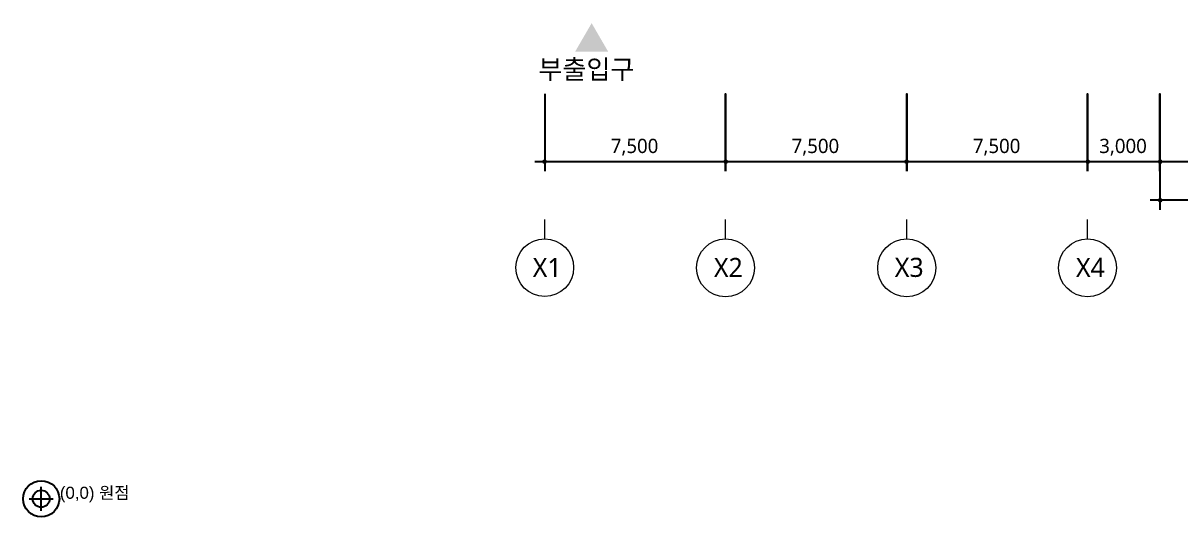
# Model space of a CAD drawing. Header units: millimetres. Extents: x -4020 to 126975, y -1911 to 106713.
# Drawn here: x -2417 to 45550, y -1911 to 18559 of the extents above; entities that cross this region are included whole.
import ezdxf

# ---------------------------------------------------------------- set-up
doc = ezdxf.new("R2010")
doc.units = ezdxf.units.MM
for name, color, linetype in [('PDF_문자', 7, 'Continuous'), ('PDF_솔리드 채우기', 7, 'Continuous'), ('PDF_형상', 7, 'Continuous')]:
    doc.layers.add(name, color=color, linetype=linetype)
doc.styles.add('PDF 맑은 고딕', font='malgun.ttf')
doc.styles.get("Standard").update_dxf_attribs({"font": 'arial.ttf'})

msp = doc.modelspace()

# ---------------------------------------------------------------- linework, layer by layer
at = {"color": 1}
for p, q in [((-1667, -1661), (-1667, -661)), ((-2167, -1161), (-1167, -1161))]:
    msp.add_line(p, q, dxfattribs=at)
for radius in [750, 350]:
    msp.add_circle((-1667, -1161), radius, dxfattribs=at)
at = {"layer": 'PDF_솔리드 채우기', "transparency": 33554559}
for points in [[(21138, 18559), (20454, 17378), (21822, 17378)], [(19117, 12885), (19086, 12823), (19194, 12823)], [(19086, 12823), (19117, 12745), (19194, 12823)], [(19194, 12916), (19117, 12885), (19194, 12823)], [(19117, 12745), (19194, 12714), (19194, 12823)], [(19257, 12885), (19194, 12916), (19194, 12823)], [(19288, 12823), (19257, 12885), (19194, 12823)], [(19194, 12714), (19257, 12745), (19194, 12823)], [(19257, 12745), (19288, 12823), (19194, 12823)], [(26625, 12885), (26594, 12823), (26687, 12823)], [(26625, 12885), (26594, 12823), (26687, 12823)], [(26594, 12823), (26625, 12745), (26687, 12823)], [(26594, 12823), (26625, 12745), (26687, 12823)], [(26687, 12916), (26625, 12885), (26687, 12823)], [(26687, 12916), (26625, 12885), (26687, 12823)], [(26625, 12745), (26687, 12714), (26687, 12823)], [(26625, 12745), (26687, 12714), (26687, 12823)], [(26765, 12885), (26687, 12916), (26687, 12823)], [(26765, 12885), (26687, 12916), (26687, 12823)], [(26796, 12823), (26765, 12885), (26687, 12823)], [(26796, 12823), (26765, 12885), (26687, 12823)], [(26687, 12714), (26765, 12745), (26687, 12823)], [(26765, 12745), (26796, 12823), (26687, 12823)], [(26687, 12714), (26765, 12745), (26687, 12823)], [(26765, 12745), (26796, 12823), (26687, 12823)], [(34117, 12885), (34086, 12823), (34195, 12823)], [(34117, 12885), (34086, 12823), (34195, 12823)], [(34086, 12823), (34117, 12745), (34195, 12823)], [(34086, 12823), (34117, 12745), (34195, 12823)], [(34195, 12916), (34117, 12885), (34195, 12823)], [(34195, 12916), (34117, 12885), (34195, 12823)], [(34117, 12745), (34195, 12714), (34195, 12823)], [(34117, 12745), (34195, 12714), (34195, 12823)], [(34257, 12885), (34195, 12916), (34195, 12823)], [(34257, 12885), (34195, 12916), (34195, 12823)], [(34288, 12823), (34257, 12885), (34195, 12823)], [(34288, 12823), (34257, 12885), (34195, 12823)], [(34195, 12714), (34257, 12745), (34195, 12823)], [(34257, 12745), (34288, 12823), (34195, 12823)], [(34195, 12714), (34257, 12745), (34195, 12823)], [(34257, 12745), (34288, 12823), (34195, 12823)], [(41625, 12885), (41594, 12823), (41688, 12823)], [(41625, 12885), (41594, 12823), (41688, 12823)], [(41594, 12823), (41625, 12745), (41688, 12823)], [(41594, 12823), (41625, 12745), (41688, 12823)], [(41688, 12916), (41625, 12885), (41688, 12823)], [(41688, 12916), (41625, 12885), (41688, 12823)], [(41625, 12745), (41688, 12714), (41688, 12823)], [(41625, 12745), (41688, 12714), (41688, 12823)], [(41765, 12885), (41688, 12916), (41688, 12823)], [(41765, 12885), (41688, 12916), (41688, 12823)], [(41796, 12823), (41765, 12885), (41688, 12823)], [(41796, 12823), (41765, 12885), (41688, 12823)], [(41688, 12714), (41765, 12745), (41688, 12823)], [(41765, 12745), (41796, 12823), (41688, 12823)], [(41688, 12714), (41765, 12745), (41688, 12823)], [(41765, 12745), (41796, 12823), (41688, 12823)], [(44626, 12885), (44594, 12823), (44688, 12823)], [(44626, 12885), (44594, 12823), (44688, 12823)], [(44594, 12823), (44626, 12745), (44688, 12823)], [(44594, 12823), (44626, 12745), (44688, 12823)], [(44688, 12916), (44626, 12885), (44688, 12823)], [(44688, 12916), (44626, 12885), (44688, 12823)], [(44626, 12745), (44688, 12714), (44688, 12823)], [(44626, 12745), (44688, 12714), (44688, 12823)], [(44765, 12885), (44688, 12916), (44688, 12823)], [(44765, 12885), (44688, 12916), (44688, 12823)], [(44797, 12823), (44765, 12885), (44688, 12823)], [(44797, 12823), (44765, 12885), (44688, 12823)], [(44688, 12714), (44765, 12745), (44688, 12823)], [(44765, 12745), (44797, 12823), (44688, 12823)], [(44688, 12714), (44765, 12745), (44688, 12823)], [(44765, 12745), (44797, 12823), (44688, 12823)], [(44626, 11284), (44594, 11222), (44688, 11222)], [(44594, 11222), (44626, 11144), (44688, 11222)], [(44688, 11315), (44626, 11284), (44688, 11222)], [(44626, 11144), (44688, 11113), (44688, 11222)], [(44765, 11284), (44688, 11315), (44688, 11222)], [(44797, 11222), (44765, 11284), (44688, 11222)], [(44688, 11113), (44765, 11144), (44688, 11222)], [(44765, 11144), (44797, 11222), (44688, 11222)]]:
    msp.add_solid(points, dxfattribs=at)
at = {"layer": 'PDF_형상', "lineweight": 25}
for points in [[(19193, 15625), (19193, 12423)], [(44685, 15625), (44685, 12423), (44685, 15625), (44685, 10822)], [(18789, 12827), (27089, 12827)], [(26281, 12827), (34582, 12827)], [(33789, 12827), (42089, 12827)], [(41281, 12827), (45089, 12827)], [(44281, 12827), (49582, 12827)], [(109582, 11226), (44281, 11226)]]:
    msp.add_lwpolyline(points, dxfattribs=at)
for points in [[(26685, 12423), (26685, 15625)], [(34193, 12423), (34193, 15625)], [(41685, 12423), (41685, 15625)]]:
    msp.add_lwpolyline(points, close=True, dxfattribs=at)
at = {"layer": 'PDF_형상', "lineweight": 5}
for points in [[(19194, 9621), (19194, 10413)], [(26687, 9621), (26687, 10413)], [(34195, 9621), (34195, 10413)], [(41688, 9621), (41688, 10413)]]:
    msp.add_lwpolyline(points, dxfattribs=at)
for centre, radius in [((19195, 8421), 1197), ((26684, 8414), 1200), ((34191, 8412), 1201), ((41684, 8414), 1200)]:
    msp.add_circle(centre, radius, dxfattribs=at)

# ---------------------------------------------------------------- texts
at = {"color": 1}
msp.add_text('(0,0) 원점', height=500, dxfattribs=at).set_placement((-897, -1161))
at = {"layer": 'PDF_문자', "attachment_point": 4, "style": 'PDF 맑은 고딕'}
for s, insert, char_height in [('부출입구', (18930, 16604), 793.3), ('7,500', (21930, 13415), 592.2), ('7,500', (29423, 13415), 592.2), ('7,500', (36931, 13415), 592.2), ('3,000', (42169, 13415), 592.2), ('X1', (18698, 8428), 793.3), ('X2', (26205, 8428), 793.3), ('X3', (33698, 8428), 793.3), ('X4', (41206, 8428), 793.3)]:
    msp.add_mtext(s, dxfattribs=dict(at, insert=insert, char_height=char_height))

doc.saveas('drawing.dxf')
